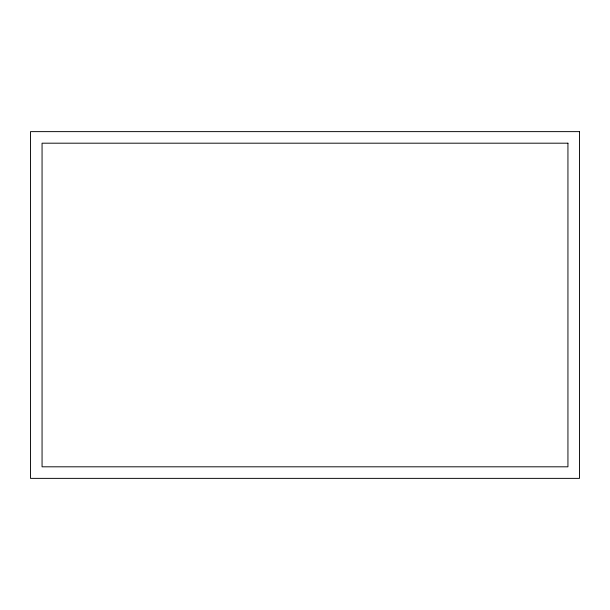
<?xml version="1.0" encoding="UTF-8"?>
<svg xmlns="http://www.w3.org/2000/svg" width="610" height="610" viewBox="0 0 610 610"><rect width="100%" height="100%" fill="white"/><g stroke="black" fill="none" stroke-linecap="round" stroke-linejoin="round"><path stroke-width="0.91" d="M579.5 131.63L30.5 131.63L30.5 478.37L579.5 478.37L579.5 131.63M567.941 143.19L42.059 143.19L42.059 466.81L567.941 466.81L567.941 143.19"/></g></svg>
